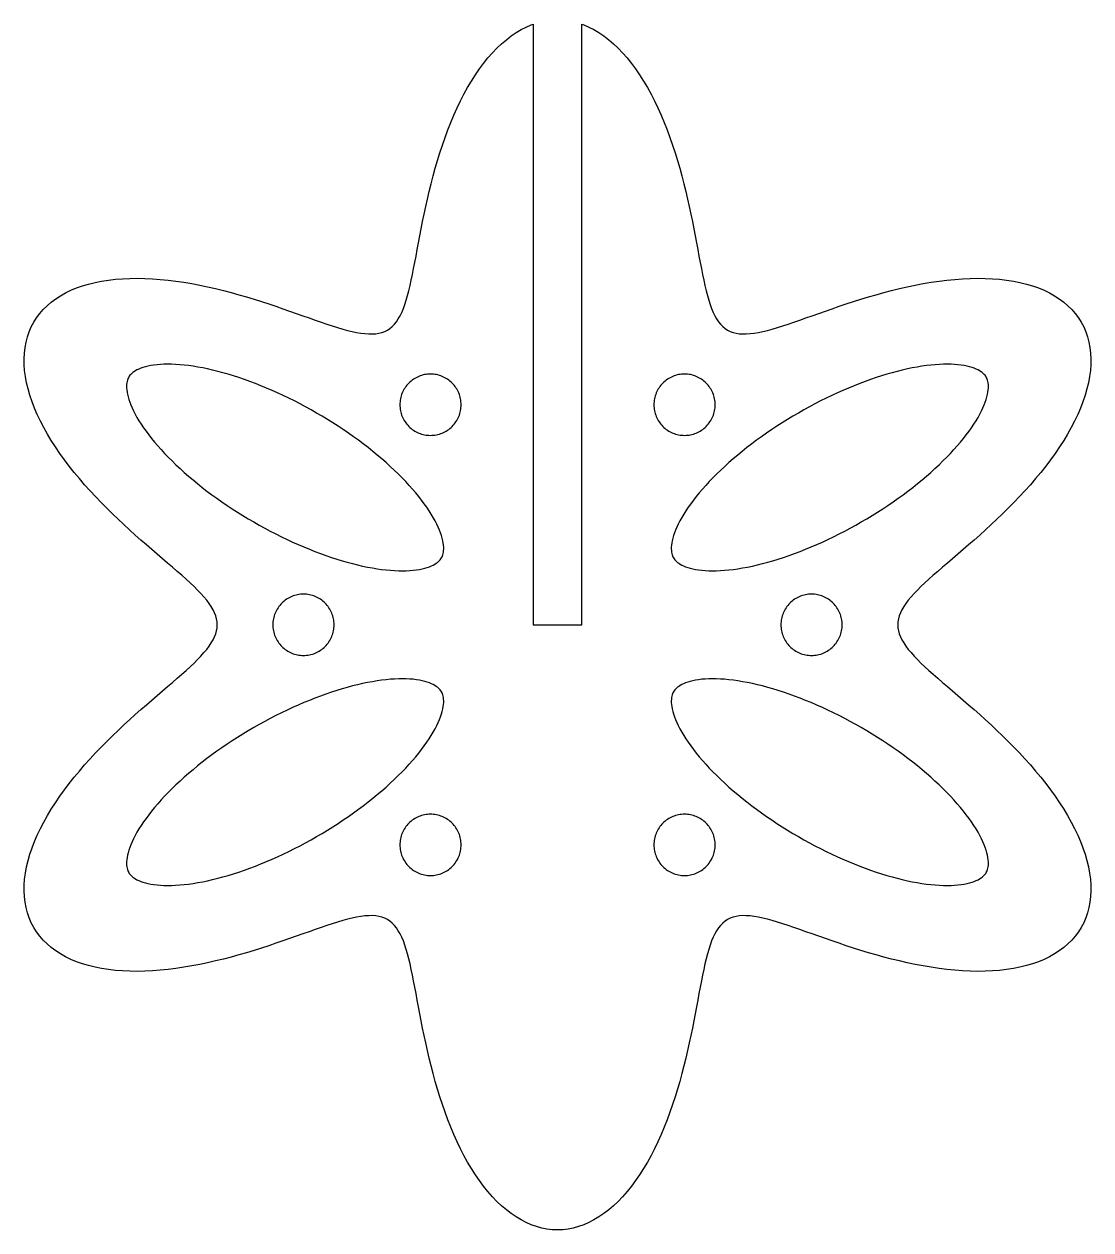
# Model space of a CAD drawing. Header units: millimetres. Extents: x 0 to 439, y -239 to 0.
# Drawn here: x 302.4 to 368.5, y -239 to -164.3 of the extents above; entities that cross this region are included whole.
import ezdxf

# ---------------------------------------------------------------- set-up
doc = ezdxf.new("R2010")
doc.units = ezdxf.units.MM
doc.layers.add('CUT', color=1, linetype='Continuous')

msp = doc.modelspace()

# ---------------------------------------------------------------- linework, layer by layer
at = {"layer": 'CUT'}
for points in [[(356.599, -201.869), (356.651, -202.055), (356.723, -202.242), (356.816, -202.432), (356.929, -202.625), (357.062, -202.821), (357.213, -203.021), (357.383, -203.225), (357.572, -203.434), (357.777, -203.649), (358, -203.869), (358.238, -204.095), (358.491, -204.327), (358.759, -204.567), (359.039, -204.813), (359.333, -205.067), (359.637, -205.329), (359.952, -205.598), (360.276, -205.875), (360.608, -206.16), (360.947, -206.453), (361.291, -206.755), (361.64, -207.064), (361.993, -207.381), (362.347, -207.707), (362.703, -208.04), (363.058, -208.38), (363.411, -208.728), (363.762, -209.083), (364.108, -209.444), (364.449, -209.812), (364.784, -210.185), (365.111, -210.564), (365.429, -210.948), (365.737, -211.337), (366.034, -211.729), (366.319, -212.124), (366.59, -212.523), (366.848, -212.923), (367.09, -213.325), (367.316, -213.727), (367.525, -214.129), (367.716, -214.531), (367.889, -214.931), (368.043, -215.329), (368.177, -215.724), (368.29, -216.115), (368.383, -216.502), (368.454, -216.884), (368.503, -217.259), (368.531, -217.628), (368.536, -217.989), (368.518, -218.342), (368.478, -218.687), (368.416, -219.021), (368.33, -219.345), (368.222, -219.659), (368.092, -219.96), (367.939, -220.25), (367.765, -220.527), (367.569, -220.791), (367.351, -221.041), (367.113, -221.277), (366.855, -221.499), (366.577, -221.705), (366.28, -221.897), (365.964, -222.073), (365.631, -222.234), (365.281, -222.379), (364.915, -222.508), (364.534, -222.621), (364.138, -222.718), (363.729, -222.8), (363.308, -222.866), (362.875, -222.916), (362.431, -222.951), (361.978, -222.971), (361.517, -222.977), (361.048, -222.968), (360.573, -222.945), (360.092, -222.909), (359.607, -222.861), (359.119, -222.8), (358.629, -222.727), (358.137, -222.644), (357.645, -222.55), (357.154, -222.447), (356.665, -222.335), (356.179, -222.216), (355.697, -222.09), (355.219, -221.958), (354.747, -221.82), (354.281, -221.679), (353.822, -221.535), (353.371, -221.388), (352.928, -221.24), (352.495, -221.093), (352.071, -220.946), (351.659, -220.801), (351.257, -220.659), (350.866, -220.521), (350.487, -220.388), (350.121, -220.261), (349.767, -220.141), (349.426, -220.029), (349.098, -219.926), (348.783, -219.833), (348.481, -219.75), (348.193, -219.679), (347.917, -219.621), (347.655, -219.575), (347.406, -219.544), (347.17, -219.527), (346.947, -219.526), (346.736, -219.541), (346.538, -219.571), (346.351, -219.619), (346.175, -219.685), (346.01, -219.768), (345.856, -219.869), (345.712, -219.988), (345.577, -220.126), (345.45, -220.283), (345.332, -220.458), (345.222, -220.652), (345.118, -220.865), (345.021, -221.096), (344.929, -221.346), (344.842, -221.613), (344.76, -221.899), (344.68, -222.201), (344.603, -222.521), (344.529, -222.856), (344.455, -223.208), (344.382, -223.574), (344.309, -223.955), (344.234, -224.35), (344.159, -224.757), (344.081, -225.176), (344, -225.606), (343.915, -226.046), (343.827, -226.495), (343.733, -226.952), (343.635, -227.416), (343.53, -227.886), (343.42, -228.36), (343.302, -228.838), (343.178, -229.318), (343.046, -229.799), (342.906, -230.279), (342.758, -230.759), (342.602, -231.235), (342.437, -231.708), (342.264, -232.175), (342.081, -232.636), (341.89, -233.089), (341.69, -233.534), (341.481, -233.968), (341.263, -234.391), (341.036, -234.802), (340.801, -235.198), (340.557, -235.581), (340.305, -235.947), (340.044, -236.297), (339.777, -236.629), (339.501, -236.943), (339.219, -237.236), (338.931, -237.51), (338.636, -237.762), (338.335, -237.993), (338.03, -238.201), (337.719, -238.386), (337.405, -238.548), (337.087, -238.685), (336.766, -238.798), (336.442, -238.886), (336.117, -238.949), (335.79, -238.987), (335.463, -239), (335.136, -238.987), (334.81, -238.949), (334.484, -238.886), (334.161, -238.798), (333.84, -238.685), (333.522, -238.548), (333.207, -238.386), (332.897, -238.201), (332.591, -237.993), (332.291, -237.762), (331.996, -237.51), (331.707, -237.236), (331.425, -236.943), (331.15, -236.629), (330.882, -236.297), (330.622, -235.947), (330.37, -235.581), (330.126, -235.198), (329.891, -234.802), (329.664, -234.391), (329.446, -233.968), (329.237, -233.534), (329.036, -233.089), (328.845, -232.636), (328.663, -232.175), (328.489, -231.708), (328.324, -231.235), (328.168, -230.759), (328.02, -230.279), (327.881, -229.799), (327.749, -229.318), (327.624, -228.838), (327.507, -228.36), (327.396, -227.886), (327.292, -227.416), (327.193, -226.952), (327.1, -226.495), (327.011, -226.046), (326.927, -225.606), (326.846, -225.176), (326.768, -224.757), (326.692, -224.35), (326.618, -223.955), (326.545, -223.574), (326.472, -223.208), (326.398, -222.856), (326.323, -222.521), (326.246, -222.201), (326.167, -221.899), (326.084, -221.613), (325.997, -221.346), (325.905, -221.096), (325.808, -220.865), (325.705, -220.652), (325.594, -220.458), (325.476, -220.283), (325.35, -220.126), (325.215, -219.988), (325.071, -219.869), (324.916, -219.768), (324.752, -219.685), (324.576, -219.619), (324.389, -219.571), (324.19, -219.541), (323.979, -219.526), (323.756, -219.527), (323.52, -219.544), (323.271, -219.575), (323.009, -219.621), (322.734, -219.679), (322.446, -219.75), (322.144, -219.833), (321.829, -219.926), (321.501, -220.029), (321.16, -220.141), (320.806, -220.261), (320.439, -220.388), (320.061, -220.521), (319.67, -220.659), (319.268, -220.801), (318.855, -220.946), (318.432, -221.093), (317.999, -221.24), (317.556, -221.388), (317.105, -221.535), (316.646, -221.679), (316.18, -221.82), (315.708, -221.958), (315.23, -222.09), (314.747, -222.216), (314.261, -222.335), (313.772, -222.447), (313.281, -222.55), (312.79, -222.644), (312.298, -222.727), (311.808, -222.8), (311.319, -222.861), (310.835, -222.909), (310.354, -222.945), (309.879, -222.968), (309.41, -222.977), (308.948, -222.971), (308.495, -222.951), (308.052, -222.916), (307.619, -222.866), (307.197, -222.8), (306.788, -222.718), (306.393, -222.621), (306.011, -222.508), (305.645, -222.379), (305.295, -222.234), (304.962, -222.073), (304.647, -221.897), (304.35, -221.705), (304.072, -221.499), (303.813, -221.277), (303.575, -221.041), (303.358, -220.791), (303.162, -220.527), (302.987, -220.25), (302.835, -219.96), (302.704, -219.659), (302.596, -219.345), (302.511, -219.021), (302.448, -218.687), (302.408, -218.342), (302.391, -217.989), (302.396, -217.628), (302.423, -217.259), (302.473, -216.884), (302.544, -216.502), (302.637, -216.115), (302.75, -215.724), (302.884, -215.329), (303.038, -214.931), (303.21, -214.531), (303.402, -214.129), (303.611, -213.727), (303.837, -213.325), (304.079, -212.923), (304.336, -212.523), (304.608, -212.124), (304.893, -211.729), (305.189, -211.337), (305.497, -210.948), (305.816, -210.564), (306.142, -210.185), (306.477, -209.812), (306.818, -209.444), (307.165, -209.083), (307.515, -208.728), (307.869, -208.38), (308.224, -208.04), (308.579, -207.707), (308.934, -207.381), (309.286, -207.064), (309.635, -206.755), (309.98, -206.453), (310.319, -206.16), (310.651, -205.875), (310.975, -205.598), (311.289, -205.329), (311.594, -205.067), (311.887, -204.813), (312.168, -204.567), (312.435, -204.327), (312.689, -204.095), (312.927, -203.869), (313.149, -203.649), (313.355, -203.434), (313.543, -203.225), (313.713, -203.021), (313.865, -202.821), (313.997, -202.625), (314.11, -202.432), (314.203, -202.242), (314.276, -202.055), (314.328, -201.869), (314.359, -201.684), (314.37, -201.5), (314.359, -201.316), (314.328, -201.131), (314.276, -200.945), (314.203, -200.758), (314.11, -200.568), (313.997, -200.375), (313.865, -200.179), (313.713, -199.979), (313.543, -199.775), (313.355, -199.566), (313.149, -199.351), (312.927, -199.131), (312.689, -198.905), (312.435, -198.673), (312.168, -198.433), (311.887, -198.187), (311.594, -197.933), (311.289, -197.671), (310.975, -197.402), (310.651, -197.125), (310.319, -196.84), (309.98, -196.547), (309.635, -196.245), (309.286, -195.936), (308.934, -195.619), (308.579, -195.293), (308.224, -194.96), (307.869, -194.62), (307.515, -194.272), (307.165, -193.917), (306.818, -193.556), (306.477, -193.188), (306.142, -192.815), (305.816, -192.436), (305.497, -192.052), (305.189, -191.663), (304.893, -191.271), (304.608, -190.876), (304.336, -190.477), (304.079, -190.077), (303.837, -189.675), (303.611, -189.273), (303.402, -188.871), (303.21, -188.469), (303.038, -188.069), (302.884, -187.671), (302.75, -187.276), (302.637, -186.885), (302.544, -186.498), (302.473, -186.116), (302.423, -185.741), (302.396, -185.372), (302.391, -185.011), (302.408, -184.658), (302.448, -184.313), (302.511, -183.979), (302.596, -183.655), (302.704, -183.341), (302.835, -183.04), (302.987, -182.75), (303.162, -182.473), (303.358, -182.209), (303.575, -181.959), (303.813, -181.723), (304.072, -181.501), (304.35, -181.295), (304.647, -181.103), (304.962, -180.927), (305.295, -180.766), (305.645, -180.621), (306.011, -180.492), (306.393, -180.379), (306.788, -180.282), (307.197, -180.2), (307.619, -180.134), (308.052, -180.084), (308.495, -180.049), (308.948, -180.029), (309.41, -180.023), (309.879, -180.032), (310.354, -180.055), (310.835, -180.091), (311.319, -180.139), (311.808, -180.2), (312.298, -180.273), (312.79, -180.356), (313.281, -180.45), (313.772, -180.553), (314.261, -180.665), (314.747, -180.784), (315.23, -180.91), (315.708, -181.042), (316.18, -181.18), (316.646, -181.321), (317.105, -181.465), (317.556, -181.612), (317.999, -181.76), (318.432, -181.907), (318.855, -182.054), (319.268, -182.199), (319.67, -182.341), (320.061, -182.479), (320.439, -182.612), (320.806, -182.739), (321.16, -182.859), (321.501, -182.971), (321.829, -183.074), (322.144, -183.167), (322.446, -183.25), (322.734, -183.321), (323.009, -183.379), (323.271, -183.425), (323.52, -183.456), (323.756, -183.473), (323.979, -183.474), (324.19, -183.459), (324.389, -183.429), (324.576, -183.381), (324.752, -183.315), (324.916, -183.232), (325.071, -183.131), (325.215, -183.012), (325.35, -182.874), (325.476, -182.717), (325.594, -182.542), (325.705, -182.348), (325.808, -182.135), (325.905, -181.904), (325.997, -181.654), (326.084, -181.387), (326.167, -181.101), (326.246, -180.799), (326.323, -180.479), (326.398, -180.144), (326.472, -179.792), (326.545, -179.426), (326.618, -179.045), (326.692, -178.65), (326.768, -178.243), (326.846, -177.824), (326.927, -177.394), (327.011, -176.954), (327.1, -176.505), (327.193, -176.048), (327.292, -175.584), (327.396, -175.114), (327.507, -174.64), (327.624, -174.162), (327.749, -173.682), (327.881, -173.201), (328.02, -172.721), (328.168, -172.241), (328.324, -171.765), (328.489, -171.292), (328.663, -170.825), (328.845, -170.364), (329.036, -169.911), (329.237, -169.466), (329.446, -169.032), (329.664, -168.609), (329.891, -168.198), (330.126, -167.802), (330.37, -167.419), (330.622, -167.053), (330.882, -166.703), (331.15, -166.371), (331.425, -166.057), (331.707, -165.764), (331.996, -165.49), (332.291, -165.238), (332.591, -165.007), (332.897, -164.799), (333.207, -164.614), (333.522, -164.452), (333.84, -164.315), (333.963, -164.271), (333.963, -201.5), (336.963, -201.5), (336.963, -164.271), (337.087, -164.315), (337.405, -164.452), (337.719, -164.614), (338.03, -164.799), (338.335, -165.007), (338.636, -165.238), (338.931, -165.49), (339.219, -165.764), (339.501, -166.057), (339.777, -166.371), (340.044, -166.703), (340.305, -167.053), (340.557, -167.419), (340.801, -167.802), (341.036, -168.198), (341.263, -168.609), (341.481, -169.032), (341.69, -169.466), (341.89, -169.911), (342.081, -170.364), (342.264, -170.825), (342.437, -171.292), (342.602, -171.765), (342.758, -172.241), (342.906, -172.721), (343.046, -173.201), (343.178, -173.682), (343.302, -174.162), (343.42, -174.64), (343.53, -175.114), (343.635, -175.584), (343.733, -176.048), (343.827, -176.505), (343.915, -176.954), (344, -177.394), (344.081, -177.824), (344.159, -178.243), (344.234, -178.65), (344.309, -179.045), (344.382, -179.426), (344.455, -179.792), (344.529, -180.144), (344.603, -180.479), (344.68, -180.799), (344.76, -181.101), (344.842, -181.387), (344.929, -181.654), (345.021, -181.904), (345.118, -182.135), (345.222, -182.348), (345.332, -182.542), (345.45, -182.717), (345.577, -182.874), (345.712, -183.012), (345.856, -183.131), (346.01, -183.232), (346.175, -183.315), (346.351, -183.381), (346.538, -183.429), (346.736, -183.459), (346.947, -183.474), (347.17, -183.473), (347.406, -183.456), (347.655, -183.425), (347.917, -183.379), (348.193, -183.321), (348.481, -183.25), (348.783, -183.167), (349.098, -183.074), (349.426, -182.971), (349.767, -182.859), (350.121, -182.739), (350.487, -182.612), (350.866, -182.479), (351.257, -182.341), (351.659, -182.199), (352.071, -182.054), (352.495, -181.907), (352.928, -181.76), (353.371, -181.612), (353.822, -181.465), (354.281, -181.321), (354.747, -181.18), (355.219, -181.042), (355.697, -180.91), (356.179, -180.784), (356.665, -180.665), (357.154, -180.553), (357.645, -180.45), (358.137, -180.356), (358.629, -180.273), (359.119, -180.2), (359.607, -180.139), (360.092, -180.091), (360.573, -180.055), (361.048, -180.032), (361.517, -180.023), (361.978, -180.029), (362.431, -180.049), (362.875, -180.084), (363.308, -180.134), (363.729, -180.2), (364.138, -180.282), (364.534, -180.379), (364.915, -180.492), (365.281, -180.621), (365.631, -180.766), (365.964, -180.927), (366.28, -181.103), (366.577, -181.295), (366.855, -181.501), (367.113, -181.723), (367.351, -181.959), (367.569, -182.209), (367.765, -182.473), (367.939, -182.75), (368.092, -183.04), (368.222, -183.341), (368.33, -183.655), (368.416, -183.979), (368.478, -184.313), (368.518, -184.658), (368.536, -185.011), (368.531, -185.372), (368.503, -185.741), (368.454, -186.116), (368.383, -186.498), (368.29, -186.885), (368.177, -187.276), (368.043, -187.671), (367.889, -188.069), (367.716, -188.469), (367.525, -188.871), (367.316, -189.273), (367.09, -189.675), (366.848, -190.077), (366.59, -190.477), (366.319, -190.876), (366.034, -191.271), (365.737, -191.663), (365.429, -192.052), (365.111, -192.436), (364.784, -192.815), (364.449, -193.188), (364.108, -193.556), (363.762, -193.917), (363.411, -194.272), (363.058, -194.62), (362.703, -194.96), (362.347, -195.293), (361.993, -195.619), (361.64, -195.936), (361.291, -196.245), (360.947, -196.547), (360.608, -196.84), (360.276, -197.125), (359.952, -197.402), (359.637, -197.671), (359.333, -197.933), (359.039, -198.187), (358.759, -198.433), (358.491, -198.673), (358.238, -198.905), (358, -199.131), (357.777, -199.351), (357.572, -199.566), (357.383, -199.775), (357.213, -199.979), (357.062, -200.179), (356.929, -200.375), (356.816, -200.568), (356.723, -200.758), (356.651, -200.945), (356.599, -201.131), (356.567, -201.316), (356.557, -201.5), (356.567, -201.684), (356.599, -201.869)], [(321.529, -188.979), (321.198, -188.773), (320.863, -188.57), (320.526, -188.373), (320.186, -188.179), (319.843, -187.991), (319.499, -187.807), (319.153, -187.629), (318.806, -187.456), (318.459, -187.29), (318.111, -187.128), (317.764, -186.973), (317.417, -186.825), (317.072, -186.682), (316.728, -186.547), (316.386, -186.418), (316.046, -186.295), (315.709, -186.18), (315.376, -186.072), (315.046, -185.972), (314.72, -185.878), (314.399, -185.792), (314.082, -185.714), (313.772, -185.643), (313.467, -185.579), (313.168, -185.524), (312.877, -185.476), (312.592, -185.435), (312.315, -185.403), (312.047, -185.378), (311.787, -185.36), (311.536, -185.35), (311.294, -185.347), (311.063, -185.351), (310.842, -185.362), (310.632, -185.379), (310.433, -185.403), (310.246, -185.433), (310.072, -185.468), (309.909, -185.508), (309.76, -185.552), (309.623, -185.6), (309.499, -185.651), (309.388, -185.704), (309.289, -185.758), (309.202, -185.814), (309.126, -185.87), (309.061, -185.925), (309.004, -185.981), (308.956, -186.037), (308.914, -186.093), (308.877, -186.151), (308.845, -186.211), (308.818, -186.275), (308.794, -186.345), (308.774, -186.422), (308.758, -186.507), (308.748, -186.6), (308.743, -186.703), (308.745, -186.816), (308.755, -186.939), (308.773, -187.072), (308.8, -187.214), (308.836, -187.366), (308.883, -187.526), (308.94, -187.695), (309.008, -187.872), (309.087, -188.056), (309.176, -188.246), (309.277, -188.443), (309.39, -188.646), (309.513, -188.853), (309.647, -189.065), (309.793, -189.282), (309.949, -189.502), (310.115, -189.725), (310.293, -189.951), (310.48, -190.18), (310.677, -190.411), (310.885, -190.643), (311.102, -190.877), (311.328, -191.111), (311.563, -191.347), (311.806, -191.582), (312.059, -191.817), (312.319, -192.052), (312.587, -192.287), (312.863, -192.52), (313.146, -192.751), (313.435, -192.981), (313.731, -193.21), (314.033, -193.435), (314.341, -193.659), (314.654, -193.879), (314.973, -194.096), (315.296, -194.31), (315.623, -194.521), (315.954, -194.727), (316.288, -194.93), (316.626, -195.127), (316.966, -195.321), (317.308, -195.509), (317.653, -195.693), (317.998, -195.871), (318.345, -196.044), (318.693, -196.21), (319.04, -196.372), (319.387, -196.527), (319.734, -196.675), (320.08, -196.818), (320.424, -196.953), (320.766, -197.082), (321.105, -197.205), (321.442, -197.32), (321.776, -197.428), (322.106, -197.528), (322.432, -197.622), (322.753, -197.708), (323.069, -197.786), (323.38, -197.857), (323.685, -197.921), (323.983, -197.976), (324.275, -198.024), (324.56, -198.065), (324.836, -198.097), (325.105, -198.122), (325.365, -198.14), (325.616, -198.15), (325.857, -198.153), (326.089, -198.149), (326.31, -198.138), (326.52, -198.121), (326.718, -198.097), (326.905, -198.067), (327.08, -198.032), (327.242, -197.992), (327.392, -197.948), (327.529, -197.9), (327.653, -197.849), (327.764, -197.796), (327.863, -197.742), (327.95, -197.686), (328.025, -197.63), (328.091, -197.575), (328.147, -197.519), (328.196, -197.463), (328.238, -197.407), (328.274, -197.349), (328.306, -197.289), (328.334, -197.225), (328.358, -197.155), (328.378, -197.078), (328.393, -196.993), (328.404, -196.9), (328.408, -196.797), (328.406, -196.684), (328.396, -196.561), (328.379, -196.428), (328.352, -196.286), (328.315, -196.134), (328.269, -195.974), (328.212, -195.805), (328.144, -195.628), (328.065, -195.444), (327.975, -195.254), (327.874, -195.057), (327.762, -194.854), (327.639, -194.647), (327.504, -194.435), (327.359, -194.218), (327.203, -193.998), (327.036, -193.775), (326.859, -193.549), (326.672, -193.32), (326.474, -193.089), (326.267, -192.857), (326.05, -192.623), (325.824, -192.389), (325.589, -192.153), (325.345, -191.918), (325.093, -191.683), (324.832, -191.448), (324.564, -191.213), (324.289, -190.98), (324.006, -190.749), (323.716, -190.519), (323.42, -190.29), (323.118, -190.065), (322.81, -189.841), (322.497, -189.621), (322.179, -189.404), (321.856, -189.19), (321.529, -188.979)], [(329.451, -188.231), (329.467, -188.139), (329.479, -188.046), (329.486, -187.953), (329.488, -187.86), (329.486, -187.767), (329.479, -187.674), (329.467, -187.581), (329.451, -187.49), (329.431, -187.399), (329.406, -187.309), (329.377, -187.22), (329.343, -187.133), (329.306, -187.048), (329.264, -186.965), (329.218, -186.884), (329.168, -186.805), (329.114, -186.729), (329.057, -186.655), (328.996, -186.584), (328.932, -186.517), (328.864, -186.453), (328.793, -186.392), (328.72, -186.334), (328.644, -186.281), (328.565, -186.231), (328.484, -186.185), (328.4, -186.143), (328.315, -186.105), (328.228, -186.072), (328.14, -186.042), (328.05, -186.017), (327.959, -185.997), (327.867, -185.981), (327.774, -185.97), (327.681, -185.963), (327.588, -185.96), (327.495, -185.963), (327.402, -185.97), (327.31, -185.981), (327.218, -185.997), (327.127, -186.017), (327.037, -186.042), (326.948, -186.072), (326.861, -186.105), (326.776, -186.143), (326.693, -186.185), (326.612, -186.231), (326.533, -186.281), (326.457, -186.334), (326.383, -186.392), (326.313, -186.453), (326.245, -186.517), (326.181, -186.584), (326.12, -186.655), (326.062, -186.729), (326.009, -186.805), (325.959, -186.884), (325.913, -186.965), (325.871, -187.048), (325.833, -187.133), (325.8, -187.22), (325.77, -187.309), (325.746, -187.399), (325.725, -187.49), (325.709, -187.581), (325.698, -187.674), (325.691, -187.767), (325.689, -187.86), (325.691, -187.953), (325.698, -188.046), (325.709, -188.139), (325.725, -188.231), (325.746, -188.322), (325.77, -188.412), (325.8, -188.5), (325.833, -188.587), (325.871, -188.672), (325.913, -188.756), (325.959, -188.837), (326.009, -188.915), (326.062, -188.992), (326.12, -189.065), (326.181, -189.136), (326.245, -189.203), (326.313, -189.268), (326.383, -189.329), (326.457, -189.386), (326.533, -189.44), (326.612, -189.489), (326.693, -189.535), (326.776, -189.577), (326.861, -189.615), (326.948, -189.649), (327.037, -189.678), (327.127, -189.703), (327.218, -189.723), (327.31, -189.739), (327.402, -189.751), (327.495, -189.757), (327.588, -189.76), (327.681, -189.757), (327.774, -189.751), (327.867, -189.739), (327.959, -189.723), (328.05, -189.703), (328.14, -189.678), (328.228, -189.649), (328.315, -189.615), (328.4, -189.577), (328.484, -189.535), (328.565, -189.489), (328.644, -189.44), (328.72, -189.386), (328.793, -189.329), (328.864, -189.268), (328.932, -189.203), (328.996, -189.136), (329.057, -189.065), (329.114, -188.992), (329.168, -188.915), (329.218, -188.837), (329.264, -188.756), (329.306, -188.672), (329.343, -188.587), (329.377, -188.5), (329.406, -188.412), (329.431, -188.322), (329.451, -188.231)], [(345.201, -188.231), (345.217, -188.139), (345.229, -188.046), (345.236, -187.953), (345.238, -187.86), (345.236, -187.767), (345.229, -187.674), (345.217, -187.581), (345.201, -187.49), (345.181, -187.399), (345.156, -187.309), (345.127, -187.22), (345.093, -187.133), (345.056, -187.048), (345.014, -186.965), (344.968, -186.884), (344.918, -186.805), (344.864, -186.729), (344.807, -186.655), (344.746, -186.584), (344.682, -186.517), (344.614, -186.453), (344.543, -186.392), (344.47, -186.334), (344.394, -186.281), (344.315, -186.231), (344.234, -186.185), (344.15, -186.143), (344.065, -186.105), (343.978, -186.072), (343.89, -186.042), (343.8, -186.017), (343.709, -185.997), (343.617, -185.981), (343.524, -185.97), (343.431, -185.963), (343.338, -185.96), (343.245, -185.963), (343.152, -185.97), (343.06, -185.981), (342.968, -185.997), (342.877, -186.017), (342.787, -186.042), (342.698, -186.072), (342.611, -186.105), (342.526, -186.143), (342.443, -186.185), (342.362, -186.231), (342.283, -186.281), (342.207, -186.334), (342.133, -186.392), (342.063, -186.453), (341.995, -186.517), (341.931, -186.584), (341.87, -186.655), (341.812, -186.729), (341.759, -186.805), (341.709, -186.884), (341.663, -186.965), (341.621, -187.048), (341.583, -187.133), (341.55, -187.22), (341.52, -187.309), (341.496, -187.399), (341.475, -187.49), (341.459, -187.581), (341.448, -187.674), (341.441, -187.767), (341.439, -187.86), (341.441, -187.953), (341.448, -188.046), (341.459, -188.139), (341.475, -188.231), (341.496, -188.322), (341.52, -188.412), (341.55, -188.5), (341.583, -188.587), (341.621, -188.672), (341.663, -188.756), (341.709, -188.837), (341.759, -188.915), (341.812, -188.992), (341.87, -189.065), (341.931, -189.136), (341.995, -189.203), (342.063, -189.268), (342.133, -189.329), (342.207, -189.386), (342.283, -189.44), (342.362, -189.489), (342.443, -189.535), (342.526, -189.577), (342.611, -189.615), (342.698, -189.649), (342.787, -189.678), (342.877, -189.703), (342.968, -189.723), (343.06, -189.739), (343.152, -189.751), (343.245, -189.757), (343.338, -189.76), (343.431, -189.757), (343.524, -189.751), (343.617, -189.739), (343.709, -189.723), (343.8, -189.703), (343.89, -189.678), (343.978, -189.649), (344.065, -189.615), (344.15, -189.577), (344.234, -189.535), (344.315, -189.489), (344.394, -189.44), (344.47, -189.386), (344.543, -189.329), (344.614, -189.268), (344.682, -189.203), (344.746, -189.136), (344.807, -189.065), (344.864, -188.992), (344.918, -188.915), (344.968, -188.837), (345.014, -188.756), (345.056, -188.672), (345.093, -188.587), (345.127, -188.5), (345.156, -188.412), (345.181, -188.322), (345.201, -188.231)], [(353.274, -195.693), (353.618, -195.509), (353.961, -195.321), (354.301, -195.127), (354.638, -194.93), (354.973, -194.727), (355.304, -194.521), (355.631, -194.31), (355.954, -194.096), (356.272, -193.879), (356.585, -193.659), (356.893, -193.435), (357.195, -193.21), (357.491, -192.981), (357.781, -192.751), (358.064, -192.52), (358.339, -192.287), (358.607, -192.052), (358.868, -191.817), (359.12, -191.582), (359.364, -191.347), (359.599, -191.111), (359.825, -190.877), (360.042, -190.643), (360.249, -190.411), (360.447, -190.18), (360.634, -189.951), (360.811, -189.725), (360.978, -189.502), (361.134, -189.282), (361.279, -189.065), (361.414, -188.853), (361.537, -188.646), (361.649, -188.443), (361.75, -188.246), (361.84, -188.056), (361.919, -187.872), (361.987, -187.695), (362.044, -187.526), (362.09, -187.366), (362.127, -187.214), (362.154, -187.072), (362.171, -186.939), (362.181, -186.816), (362.183, -186.703), (362.179, -186.6), (362.168, -186.507), (362.153, -186.422), (362.133, -186.345), (362.109, -186.275), (362.081, -186.211), (362.049, -186.151), (362.013, -186.093), (361.971, -186.037), (361.922, -185.981), (361.866, -185.925), (361.8, -185.87), (361.725, -185.814), (361.638, -185.758), (361.539, -185.704), (361.428, -185.651), (361.304, -185.6), (361.167, -185.552), (361.017, -185.508), (360.855, -185.468), (360.68, -185.433), (360.493, -185.403), (360.295, -185.379), (360.085, -185.362), (359.864, -185.351), (359.632, -185.347), (359.391, -185.35), (359.14, -185.36), (358.88, -185.378), (358.611, -185.403), (358.335, -185.435), (358.05, -185.476), (357.758, -185.524), (357.46, -185.579), (357.155, -185.643), (356.844, -185.714), (356.528, -185.792), (356.207, -185.878), (355.881, -185.972), (355.551, -186.072), (355.217, -186.18), (354.88, -186.295), (354.541, -186.418), (354.199, -186.547), (353.855, -186.682), (353.509, -186.825), (353.162, -186.973), (352.815, -187.128), (352.468, -187.29), (352.12, -187.456), (351.773, -187.629), (351.428, -187.807), (351.083, -187.991), (350.741, -188.179), (350.401, -188.373), (350.063, -188.57), (349.729, -188.773), (349.398, -188.979), (349.071, -189.19), (348.748, -189.404), (348.429, -189.621), (348.116, -189.841), (347.808, -190.065), (347.506, -190.29), (347.21, -190.519), (346.921, -190.749), (346.638, -190.98), (346.362, -191.213), (346.094, -191.448), (345.834, -191.683), (345.581, -191.918), (345.338, -192.153), (345.103, -192.389), (344.877, -192.623), (344.66, -192.857), (344.452, -193.089), (344.255, -193.32), (344.068, -193.549), (343.89, -193.775), (343.724, -193.998), (343.568, -194.218), (343.422, -194.435), (343.288, -194.647), (343.165, -194.854), (343.052, -195.057), (342.951, -195.254), (342.862, -195.444), (342.783, -195.628), (342.715, -195.805), (342.658, -195.974), (342.611, -196.134), (342.575, -196.286), (342.548, -196.428), (342.53, -196.561), (342.52, -196.684), (342.518, -196.797), (342.523, -196.9), (342.533, -196.993), (342.549, -197.078), (342.569, -197.155), (342.593, -197.225), (342.62, -197.289), (342.652, -197.349), (342.689, -197.407), (342.731, -197.463), (342.779, -197.519), (342.836, -197.575), (342.901, -197.63), (342.977, -197.686), (343.064, -197.742), (343.163, -197.796), (343.274, -197.849), (343.398, -197.9), (343.535, -197.948), (343.684, -197.992), (343.847, -198.032), (344.021, -198.067), (344.208, -198.097), (344.407, -198.121), (344.617, -198.138), (344.838, -198.149), (345.069, -198.153), (345.311, -198.15), (345.562, -198.14), (345.822, -198.122), (346.09, -198.097), (346.367, -198.065), (346.652, -198.024), (346.943, -197.976), (347.242, -197.921), (347.547, -197.857), (347.857, -197.786), (348.174, -197.708), (348.495, -197.622), (348.821, -197.528), (349.151, -197.428), (349.484, -197.32), (349.821, -197.205), (350.161, -197.082), (350.503, -196.953), (350.847, -196.818), (351.192, -196.675), (351.539, -196.527), (351.886, -196.372), (352.234, -196.21), (352.581, -196.044), (352.928, -195.871), (353.274, -195.693)], [(321.592, -201.779), (321.604, -201.686), (321.611, -201.593), (321.613, -201.5), (321.611, -201.407), (321.604, -201.314), (321.592, -201.221), (321.576, -201.129), (321.556, -201.038), (321.531, -200.949), (321.502, -200.86), (321.468, -200.773), (321.431, -200.688), (321.389, -200.605), (321.343, -200.523), (321.293, -200.445), (321.239, -200.368), (321.182, -200.295), (321.121, -200.224), (321.057, -200.157), (320.989, -200.092), (320.918, -200.032), (320.845, -199.974), (320.769, -199.921), (320.69, -199.871), (320.609, -199.825), (320.525, -199.783), (320.44, -199.745), (320.353, -199.711), (320.265, -199.682), (320.175, -199.657), (320.084, -199.637), (319.992, -199.621), (319.899, -199.61), (319.806, -199.603), (319.713, -199.6), (319.62, -199.603), (319.527, -199.61), (319.435, -199.621), (319.343, -199.637), (319.252, -199.657), (319.162, -199.682), (319.073, -199.711), (318.986, -199.745), (318.901, -199.783), (318.818, -199.825), (318.737, -199.871), (318.658, -199.921), (318.582, -199.974), (318.508, -200.032), (318.438, -200.092), (318.37, -200.157), (318.306, -200.224), (318.245, -200.295), (318.187, -200.368), (318.134, -200.445), (318.084, -200.523), (318.038, -200.605), (317.996, -200.688), (317.958, -200.773), (317.925, -200.86), (317.895, -200.949), (317.871, -201.038), (317.85, -201.129), (317.834, -201.221), (317.823, -201.314), (317.816, -201.407), (317.814, -201.5), (317.816, -201.593), (317.823, -201.686), (317.834, -201.779), (317.85, -201.871), (317.871, -201.962), (317.895, -202.051), (317.925, -202.14), (317.958, -202.227), (317.996, -202.312), (318.038, -202.395), (318.084, -202.477), (318.134, -202.555), (318.187, -202.632), (318.245, -202.705), (318.306, -202.776), (318.37, -202.843), (318.438, -202.908), (318.508, -202.968), (318.582, -203.026), (318.658, -203.079), (318.737, -203.129), (318.818, -203.175), (318.901, -203.217), (318.986, -203.255), (319.073, -203.289), (319.162, -203.318), (319.252, -203.343), (319.343, -203.363), (319.435, -203.379), (319.527, -203.39), (319.62, -203.397), (319.713, -203.4), (319.806, -203.397), (319.899, -203.39), (319.992, -203.379), (320.084, -203.363), (320.175, -203.343), (320.265, -203.318), (320.353, -203.289), (320.44, -203.255), (320.525, -203.217), (320.609, -203.175), (320.69, -203.129), (320.769, -203.079), (320.845, -203.026), (320.918, -202.968), (320.989, -202.908), (321.057, -202.843), (321.121, -202.776), (321.182, -202.705), (321.239, -202.632), (321.293, -202.555), (321.343, -202.477), (321.389, -202.395), (321.431, -202.312), (321.468, -202.227), (321.502, -202.14), (321.531, -202.051), (321.556, -201.962), (321.576, -201.871), (321.592, -201.779)], [(353.076, -201.871), (353.092, -201.779), (353.104, -201.686), (353.111, -201.593), (353.113, -201.5), (353.111, -201.407), (353.104, -201.314), (353.092, -201.221), (353.076, -201.129), (353.056, -201.038), (353.031, -200.949), (353.002, -200.86), (352.968, -200.773), (352.931, -200.688), (352.889, -200.605), (352.843, -200.523), (352.793, -200.445), (352.739, -200.368), (352.682, -200.295), (352.621, -200.224), (352.557, -200.157), (352.489, -200.092), (352.418, -200.032), (352.345, -199.974), (352.269, -199.921), (352.19, -199.871), (352.109, -199.825), (352.025, -199.783), (351.94, -199.745), (351.853, -199.711), (351.765, -199.682), (351.675, -199.657), (351.584, -199.637), (351.492, -199.621), (351.399, -199.61), (351.306, -199.603), (351.213, -199.6), (351.12, -199.603), (351.027, -199.61), (350.935, -199.621), (350.843, -199.637), (350.752, -199.657), (350.662, -199.682), (350.573, -199.711), (350.486, -199.745), (350.401, -199.783), (350.318, -199.825), (350.237, -199.871), (350.158, -199.921), (350.082, -199.974), (350.008, -200.032), (349.938, -200.092), (349.87, -200.157), (349.806, -200.224), (349.745, -200.295), (349.687, -200.368), (349.634, -200.445), (349.584, -200.523), (349.538, -200.605), (349.496, -200.688), (349.458, -200.773), (349.425, -200.86), (349.395, -200.949), (349.371, -201.038), (349.35, -201.129), (349.334, -201.221), (349.323, -201.314), (349.316, -201.407), (349.314, -201.5), (349.316, -201.593), (349.323, -201.686), (349.334, -201.779), (349.35, -201.871), (349.371, -201.962), (349.395, -202.051), (349.425, -202.14), (349.458, -202.227), (349.496, -202.312), (349.538, -202.395), (349.584, -202.477), (349.634, -202.555), (349.687, -202.632), (349.745, -202.705), (349.806, -202.776), (349.87, -202.843), (349.938, -202.908), (350.008, -202.968), (350.082, -203.026), (350.158, -203.079), (350.237, -203.129), (350.318, -203.175), (350.401, -203.217), (350.486, -203.255), (350.573, -203.289), (350.662, -203.318), (350.752, -203.343), (350.843, -203.363), (350.935, -203.379), (351.027, -203.39), (351.12, -203.397), (351.213, -203.4), (351.306, -203.397), (351.399, -203.39), (351.492, -203.379), (351.584, -203.363), (351.675, -203.343), (351.765, -203.318), (351.853, -203.289), (351.94, -203.255), (352.025, -203.217), (352.109, -203.175), (352.19, -203.129), (352.269, -203.079), (352.345, -203.026), (352.418, -202.968), (352.489, -202.908), (352.557, -202.843), (352.621, -202.776), (352.682, -202.705), (352.739, -202.632), (352.793, -202.555), (352.843, -202.477), (352.889, -202.395), (352.931, -202.312), (352.968, -202.227), (353.002, -202.14), (353.031, -202.051), (353.056, -201.962), (353.076, -201.871)], [(317.998, -207.129), (317.653, -207.307), (317.308, -207.491), (316.966, -207.679), (316.626, -207.873), (316.288, -208.07), (315.954, -208.273), (315.623, -208.479), (315.296, -208.69), (314.973, -208.904), (314.654, -209.121), (314.341, -209.341), (314.033, -209.565), (313.731, -209.79), (313.435, -210.019), (313.146, -210.249), (312.863, -210.48), (312.587, -210.713), (312.319, -210.948), (312.059, -211.183), (311.806, -211.418), (311.563, -211.653), (311.328, -211.889), (311.102, -212.123), (310.885, -212.357), (310.677, -212.589), (310.48, -212.82), (310.293, -213.049), (310.115, -213.275), (309.949, -213.498), (309.793, -213.718), (309.647, -213.935), (309.513, -214.147), (309.39, -214.354), (309.277, -214.557), (309.176, -214.754), (309.087, -214.944), (309.008, -215.128), (308.94, -215.305), (308.883, -215.474), (308.836, -215.634), (308.8, -215.786), (308.773, -215.928), (308.755, -216.061), (308.745, -216.184), (308.743, -216.297), (308.748, -216.4), (308.758, -216.493), (308.774, -216.578), (308.794, -216.655), (308.818, -216.725), (308.845, -216.789), (308.877, -216.849), (308.914, -216.907), (308.956, -216.963), (309.004, -217.019), (309.061, -217.075), (309.126, -217.13), (309.202, -217.186), (309.289, -217.242), (309.388, -217.296), (309.499, -217.349), (309.623, -217.4), (309.76, -217.448), (309.909, -217.492), (310.072, -217.532), (310.246, -217.567), (310.433, -217.597), (310.632, -217.621), (310.842, -217.638), (311.063, -217.649), (311.294, -217.653), (311.536, -217.65), (311.787, -217.64), (312.047, -217.622), (312.315, -217.597), (312.592, -217.565), (312.877, -217.524), (313.168, -217.476), (313.467, -217.421), (313.772, -217.357), (314.082, -217.286), (314.399, -217.208), (314.72, -217.122), (315.046, -217.028), (315.376, -216.928), (315.709, -216.82), (316.046, -216.705), (316.386, -216.582), (316.728, -216.453), (317.072, -216.318), (317.417, -216.175), (317.764, -216.027), (318.111, -215.872), (318.459, -215.71), (318.806, -215.544), (319.153, -215.371), (319.499, -215.193), (319.843, -215.009), (320.186, -214.821), (320.526, -214.627), (320.863, -214.43), (321.198, -214.227), (321.529, -214.021), (321.856, -213.81), (322.179, -213.596), (322.497, -213.379), (322.81, -213.159), (323.118, -212.935), (323.42, -212.71), (323.716, -212.481), (324.006, -212.251), (324.289, -212.02), (324.564, -211.787), (324.832, -211.552), (325.093, -211.317), (325.345, -211.082), (325.589, -210.847), (325.824, -210.611), (326.05, -210.377), (326.267, -210.143), (326.474, -209.911), (326.672, -209.68), (326.859, -209.451), (327.036, -209.225), (327.203, -209.002), (327.359, -208.782), (327.504, -208.565), (327.639, -208.353), (327.762, -208.146), (327.874, -207.943), (327.975, -207.746), (328.065, -207.556), (328.144, -207.372), (328.212, -207.195), (328.269, -207.026), (328.315, -206.866), (328.352, -206.714), (328.379, -206.572), (328.396, -206.439), (328.406, -206.316), (328.408, -206.203), (328.404, -206.1), (328.393, -206.007), (328.378, -205.922), (328.358, -205.845), (328.334, -205.775), (328.306, -205.711), (328.274, -205.651), (328.238, -205.593), (328.196, -205.537), (328.147, -205.481), (328.091, -205.425), (328.025, -205.37), (327.95, -205.314), (327.863, -205.258), (327.764, -205.204), (327.653, -205.151), (327.529, -205.1), (327.392, -205.052), (327.242, -205.008), (327.08, -204.968), (326.905, -204.933), (326.718, -204.903), (326.52, -204.879), (326.31, -204.862), (326.089, -204.851), (325.857, -204.847), (325.616, -204.85), (325.365, -204.86), (325.105, -204.878), (324.836, -204.903), (324.56, -204.935), (324.275, -204.976), (323.983, -205.024), (323.685, -205.079), (323.38, -205.143), (323.069, -205.214), (322.753, -205.292), (322.432, -205.378), (322.106, -205.472), (321.776, -205.572), (321.442, -205.68), (321.105, -205.795), (320.766, -205.918), (320.424, -206.047), (320.08, -206.182), (319.734, -206.325), (319.387, -206.473), (319.04, -206.628), (318.693, -206.79), (318.345, -206.956), (317.998, -207.129)], [(349.398, -214.021), (349.729, -214.227), (350.063, -214.43), (350.401, -214.627), (350.741, -214.821), (351.083, -215.009), (351.428, -215.193), (351.773, -215.371), (352.12, -215.544), (352.468, -215.71), (352.815, -215.872), (353.162, -216.027), (353.509, -216.175), (353.855, -216.318), (354.199, -216.453), (354.541, -216.582), (354.88, -216.705), (355.217, -216.82), (355.551, -216.928), (355.881, -217.028), (356.207, -217.122), (356.528, -217.208), (356.844, -217.286), (357.155, -217.357), (357.46, -217.421), (357.758, -217.476), (358.05, -217.524), (358.335, -217.565), (358.611, -217.597), (358.88, -217.622), (359.14, -217.64), (359.391, -217.65), (359.632, -217.653), (359.864, -217.649), (360.085, -217.638), (360.295, -217.621), (360.493, -217.597), (360.68, -217.567), (360.855, -217.532), (361.017, -217.492), (361.167, -217.448), (361.304, -217.4), (361.428, -217.349), (361.539, -217.296), (361.638, -217.242), (361.725, -217.186), (361.8, -217.13), (361.866, -217.075), (361.922, -217.019), (361.971, -216.963), (362.013, -216.907), (362.049, -216.849), (362.081, -216.789), (362.109, -216.725), (362.133, -216.655), (362.153, -216.578), (362.168, -216.493), (362.179, -216.4), (362.183, -216.297), (362.181, -216.184), (362.171, -216.061), (362.154, -215.928), (362.127, -215.786), (362.09, -215.634), (362.044, -215.474), (361.987, -215.305), (361.919, -215.128), (361.84, -214.944), (361.75, -214.754), (361.649, -214.557), (361.537, -214.354), (361.414, -214.147), (361.279, -213.935), (361.134, -213.718), (360.978, -213.498), (360.811, -213.275), (360.634, -213.049), (360.447, -212.82), (360.249, -212.589), (360.042, -212.357), (359.825, -212.123), (359.599, -211.889), (359.364, -211.653), (359.12, -211.418), (358.868, -211.183), (358.607, -210.948), (358.339, -210.713), (358.064, -210.48), (357.781, -210.249), (357.491, -210.019), (357.195, -209.79), (356.893, -209.565), (356.585, -209.341), (356.272, -209.121), (355.954, -208.904), (355.631, -208.69), (355.304, -208.479), (354.973, -208.273), (354.638, -208.07), (354.301, -207.873), (353.961, -207.679), (353.618, -207.491), (353.274, -207.307), (352.928, -207.129), (352.581, -206.956), (352.234, -206.79), (351.886, -206.628), (351.539, -206.473), (351.192, -206.325), (350.847, -206.182), (350.503, -206.047), (350.161, -205.918), (349.821, -205.795), (349.484, -205.68), (349.151, -205.572), (348.821, -205.472), (348.495, -205.378), (348.174, -205.292), (347.857, -205.214), (347.547, -205.143), (347.242, -205.079), (346.943, -205.024), (346.652, -204.976), (346.367, -204.935), (346.09, -204.903), (345.822, -204.878), (345.562, -204.86), (345.311, -204.85), (345.069, -204.847), (344.838, -204.851), (344.617, -204.862), (344.407, -204.879), (344.208, -204.903), (344.021, -204.933), (343.847, -204.968), (343.684, -205.008), (343.535, -205.052), (343.398, -205.1), (343.274, -205.151), (343.163, -205.204), (343.064, -205.258), (342.977, -205.314), (342.901, -205.37), (342.836, -205.425), (342.779, -205.481), (342.731, -205.537), (342.689, -205.593), (342.652, -205.651), (342.62, -205.711), (342.593, -205.775), (342.569, -205.845), (342.549, -205.922), (342.533, -206.007), (342.523, -206.1), (342.518, -206.203), (342.52, -206.316), (342.53, -206.439), (342.548, -206.572), (342.575, -206.714), (342.611, -206.866), (342.658, -207.026), (342.715, -207.195), (342.783, -207.372), (342.862, -207.556), (342.951, -207.746), (343.052, -207.943), (343.165, -208.146), (343.288, -208.353), (343.422, -208.565), (343.568, -208.782), (343.724, -209.002), (343.89, -209.225), (344.068, -209.451), (344.255, -209.68), (344.452, -209.911), (344.66, -210.143), (344.877, -210.377), (345.103, -210.611), (345.338, -210.847), (345.581, -211.082), (345.834, -211.317), (346.094, -211.552), (346.362, -211.787), (346.638, -212.02), (346.921, -212.251), (347.21, -212.481), (347.506, -212.71), (347.808, -212.935), (348.116, -213.159), (348.429, -213.379), (348.748, -213.596), (349.071, -213.81), (349.398, -214.021)], [(329.467, -215.419), (329.479, -215.326), (329.486, -215.233), (329.488, -215.14), (329.486, -215.047), (329.479, -214.954), (329.467, -214.861), (329.451, -214.769), (329.431, -214.678), (329.406, -214.588), (329.377, -214.5), (329.343, -214.413), (329.306, -214.328), (329.264, -214.244), (329.218, -214.163), (329.168, -214.085), (329.114, -214.008), (329.057, -213.935), (328.996, -213.864), (328.932, -213.797), (328.864, -213.732), (328.793, -213.671), (328.72, -213.614), (328.644, -213.56), (328.565, -213.511), (328.484, -213.465), (328.4, -213.423), (328.315, -213.385), (328.228, -213.351), (328.14, -213.322), (328.05, -213.297), (327.959, -213.277), (327.867, -213.261), (327.774, -213.249), (327.681, -213.243), (327.588, -213.24), (327.495, -213.243), (327.402, -213.249), (327.31, -213.261), (327.218, -213.277), (327.127, -213.297), (327.037, -213.322), (326.948, -213.351), (326.861, -213.385), (326.776, -213.423), (326.693, -213.465), (326.612, -213.511), (326.533, -213.56), (326.457, -213.614), (326.383, -213.671), (326.313, -213.732), (326.245, -213.797), (326.181, -213.864), (326.12, -213.935), (326.062, -214.008), (326.009, -214.085), (325.959, -214.163), (325.913, -214.244), (325.871, -214.328), (325.833, -214.413), (325.8, -214.5), (325.77, -214.588), (325.746, -214.678), (325.725, -214.769), (325.709, -214.861), (325.698, -214.954), (325.691, -215.047), (325.689, -215.14), (325.691, -215.233), (325.698, -215.326), (325.709, -215.419), (325.725, -215.51), (325.746, -215.601), (325.77, -215.691), (325.8, -215.78), (325.833, -215.867), (325.871, -215.952), (325.913, -216.035), (325.959, -216.116), (326.009, -216.195), (326.062, -216.271), (326.12, -216.345), (326.181, -216.416), (326.245, -216.483), (326.313, -216.547), (326.383, -216.608), (326.457, -216.666), (326.533, -216.719), (326.612, -216.769), (326.693, -216.815), (326.776, -216.857), (326.861, -216.895), (326.948, -216.928), (327.037, -216.958), (327.127, -216.983), (327.218, -217.003), (327.31, -217.019), (327.402, -217.03), (327.495, -217.037), (327.588, -217.04), (327.681, -217.037), (327.774, -217.03), (327.867, -217.019), (327.959, -217.003), (328.05, -216.983), (328.14, -216.958), (328.228, -216.928), (328.315, -216.895), (328.4, -216.857), (328.484, -216.815), (328.565, -216.769), (328.644, -216.719), (328.72, -216.666), (328.793, -216.608), (328.864, -216.547), (328.932, -216.483), (328.996, -216.416), (329.057, -216.345), (329.114, -216.271), (329.168, -216.195), (329.218, -216.116), (329.264, -216.035), (329.306, -215.952), (329.343, -215.867), (329.377, -215.78), (329.406, -215.691), (329.431, -215.601), (329.451, -215.51), (329.467, -215.419)], [(345.217, -215.419), (345.229, -215.326), (345.236, -215.233), (345.238, -215.14), (345.236, -215.047), (345.229, -214.954), (345.217, -214.861), (345.201, -214.769), (345.181, -214.678), (345.156, -214.588), (345.127, -214.5), (345.093, -214.413), (345.056, -214.328), (345.014, -214.244), (344.968, -214.163), (344.918, -214.085), (344.864, -214.008), (344.807, -213.935), (344.746, -213.864), (344.682, -213.797), (344.614, -213.732), (344.543, -213.671), (344.47, -213.614), (344.394, -213.56), (344.315, -213.511), (344.234, -213.465), (344.15, -213.423), (344.065, -213.385), (343.978, -213.351), (343.89, -213.322), (343.8, -213.297), (343.709, -213.277), (343.617, -213.261), (343.524, -213.249), (343.431, -213.243), (343.338, -213.24), (343.245, -213.243), (343.152, -213.249), (343.06, -213.261), (342.968, -213.277), (342.877, -213.297), (342.787, -213.322), (342.698, -213.351), (342.611, -213.385), (342.526, -213.423), (342.443, -213.465), (342.362, -213.511), (342.283, -213.56), (342.207, -213.614), (342.133, -213.671), (342.063, -213.732), (341.995, -213.797), (341.931, -213.864), (341.87, -213.935), (341.812, -214.008), (341.759, -214.085), (341.709, -214.163), (341.663, -214.244), (341.621, -214.328), (341.583, -214.413), (341.55, -214.5), (341.52, -214.588), (341.496, -214.678), (341.475, -214.769), (341.459, -214.861), (341.448, -214.954), (341.441, -215.047), (341.439, -215.14), (341.441, -215.233), (341.448, -215.326), (341.459, -215.419), (341.475, -215.51), (341.496, -215.601), (341.52, -215.691), (341.55, -215.78), (341.583, -215.867), (341.621, -215.952), (341.663, -216.035), (341.709, -216.116), (341.759, -216.195), (341.812, -216.271), (341.87, -216.345), (341.931, -216.416), (341.995, -216.483), (342.063, -216.547), (342.133, -216.608), (342.207, -216.666), (342.283, -216.719), (342.362, -216.769), (342.443, -216.815), (342.526, -216.857), (342.611, -216.895), (342.698, -216.928), (342.787, -216.958), (342.877, -216.983), (342.968, -217.003), (343.06, -217.019), (343.152, -217.03), (343.245, -217.037), (343.338, -217.04), (343.431, -217.037), (343.524, -217.03), (343.617, -217.019), (343.709, -217.003), (343.8, -216.983), (343.89, -216.958), (343.978, -216.928), (344.065, -216.895), (344.15, -216.857), (344.234, -216.815), (344.315, -216.769), (344.394, -216.719), (344.47, -216.666), (344.543, -216.608), (344.614, -216.547), (344.682, -216.483), (344.746, -216.416), (344.807, -216.345), (344.864, -216.271), (344.918, -216.195), (344.968, -216.116), (345.014, -216.035), (345.056, -215.952), (345.093, -215.867), (345.127, -215.78), (345.156, -215.691), (345.181, -215.601), (345.201, -215.51), (345.217, -215.419)]]:
    msp.add_lwpolyline(points, close=True, dxfattribs=at)

doc.saveas('drawing.dxf')
